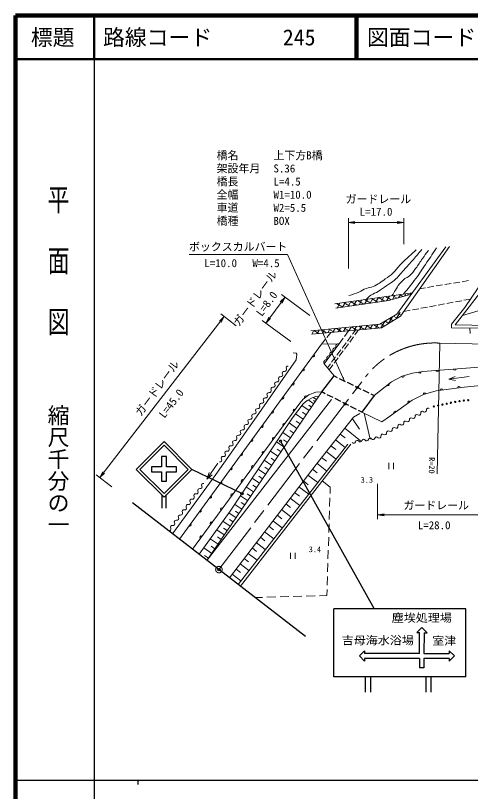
# Model space of a CAD drawing. Units: millimetres, scale not verified. Extents: x 40000 to 680000, y 20000 to 380000.
# Drawn here: x 40000 to 144066, y 202409 to 380000 of the extents above; entities that cross this region are included whole.
import ezdxf
from ezdxf.enums import TextEntityAlignment as Align

# ---------------------------------------------------------------- set-up
doc = ezdxf.new("R2010")
doc.units = ezdxf.units.MM
doc.header["$LTSCALE"] = 1000
doc.header["$PDMODE"] = 32
doc.header["$PDSIZE"] = 500
doc.linetypes.add('CHAIN', pattern=[18.5, 12, -1.5, 3.5, -1.5])
for name, color, linetype, lineweight in [('M-BMK', 2, 'CHAIN', 13), ('M-BMK-OTRS', 5, 'Continuous', 25), ('M-STR-HTXT', 7, 'Continuous', 13), ('M-STR-STR1', 1, 'Continuous', 25), ('M-STR-STRC', 7, 'Continuous', 25), ('M-TTL', 2, 'Continuous', 140), ('M-TTL-BAND', 7, 'Continuous', 25), ('M-TTL-LINE', 7, 'Continuous', 50), ('M-WORK', 1, 'Continuous', 13)]:
    doc.layers.add(name, color=color, linetype=linetype, lineweight=lineweight)
doc.layers.add('M-OTRS', color=6, linetype='Continuous')
doc.layers.add('M-TTL-TXT', color=7, linetype='Continuous')
doc.styles.add('@ＭＳ ゴシック', font='')
doc.styles.add('ＭＳ ゴシック', font='')
doc.styles.get('@ＭＳ ゴシック').set_extended_font_data('@MS Gothic')
doc.styles.get('ＭＳ ゴシック').set_extended_font_data('MS Gothic')

# ---------------------------------------------------------------- blocks, each defined once
blk = doc.blocks.new('filled_arrow')
at = {"color": 0, "linetype": 'Continuous', "lineweight": -2}
blk.add_solid([(7.5, 1.25), (0, 0), (7.5, -1.25)], dxfattribs=at)
blk = doc.blocks.new('open_arrow')
at = {"color": 0, "linetype": 'Continuous', "lineweight": -2}
blk.add_lwpolyline([(7.5, 1.25), (0, 0), (7.5, -1.25)], dxfattribs=at)

msp = doc.modelspace()

# ---------------------------------------------------------------- hatches: boundary and pattern name
at = {"layer": 'M-WORK'}
h = msp.add_hatch(dxfattribs=at)
h.set_pattern_fill('USER', color=256, style=0, pattern_type=2)
h.set_pattern_definition([(60, (118922, 314352), (-866.025, 500), []), (150, (118922, 314352), (-500, -866.025), [])])
h.paths.add_polyline_path([(113010, 314022), (130774, 316531), (130567, 316247), (125300, 314749), (113244, 313014)])
h = msp.add_hatch(dxfattribs=at)
h.set_pattern_fill('USER', color=256, style=0, pattern_type=2)
h.set_pattern_definition([(60, (122616, 308838), (-866.025, 500), []), (150, (122616, 308838), (-500, -866.025), [])])
h.paths.add_polyline_path([(107556, 307820), (123341, 309344), (127245, 311682), (127502, 312035), (128804, 312260), (128063, 311205), (123716, 308500), (107767, 307093)])

# ---------------------------------------------------------------- linework, layer by layer
at = {"layer": 'M-BMK'}
for p, q in [((137072, 305023), (163295, 304493)), ((86530, 253188), (120077, 297331))]:
    msp.add_line(p, q, dxfattribs=at)
msp.add_circle((86530, 253188), 750, dxfattribs=at)
msp.add_arc((135870, 285060), 20000, 86.55527, 142.15116, dxfattribs=at)
at = {"layer": 'M-BMK-OTRS'}
for p, q in [((86530, 253188), (66746, 268473)), ((106313, 237903), (86530, 253188))]:
    msp.add_line(p, q, dxfattribs=at)
at = {"layer": 'M-OTRS'}
for p in [(118203, 294864), (115406, 291107), (86530, 253188)]:
    msp.add_point(p, dxfattribs=at)
at = {"layer": 'M-STR-HTXT'}
for p, q in [((116146, 322065), (116146, 333632)), ((116146, 332632), (128804, 332632)), ((128804, 327685), (128804, 333632)), ((107348, 311361), (100842, 316154)), ((97240, 309578), (101647, 315561)), ((59273, 274247), (87740, 311091)), ((90483, 308972), (86948, 311703)), ((102940, 305379), (96435, 310171)), ((137072, 305023), (136467, 275107)), ((83786, 255308), (112253, 292152)), ((62017, 272128), (58482, 274859)), ((122816, 272843), (122816, 264718)), ((122816, 265718), (149039, 265718))]:
    msp.add_line(p, q, dxfattribs=at)
msp.add_lwpolyline([(115276, 296331), (102182, 325325), (79682, 325325)], dxfattribs=at)
at = {"layer": 'M-STR-STR1'}
for p, q in [((110059, 293846), (112854, 297508)), ((112854, 297508), (113605, 297143)), ((114055, 296924), (115404, 296268)), ((115854, 296050), (117203, 295394)), ((117652, 295175), (119001, 294519)), ((110853, 293446), (110059, 293846)), ((112638, 292544), (111299, 293220)), ((122001, 293061), (119235, 289214)), ((119451, 294301), (120800, 293645)), ((121250, 293426), (122001, 293061)), ((114424, 291643), (113085, 292319)), ((116209, 290742), (114870, 291418)), ((117995, 289840), (116655, 290516)), ((119235, 289214), (118441, 289615))]:
    msp.add_line(p, q, dxfattribs=at)
at = {"layer": 'M-STR-STRC'}
for p, q in [((100624, 282600), (122006, 244201)), ((91794, 270584), (80338, 276131)), ((73474, 270267), (73474, 267267)), ((74474, 267267), (74474, 270267)), ((112820, 228644), (112820, 244201)), ((143006, 244201), (112820, 244201)), ((143006, 228644), (143006, 244201)), ((132944, 239942), (131774, 238772)), ((134147, 238739), (132944, 239942)), ((131774, 238772), (132435, 238772)), ((132435, 234021), (132435, 238772)), ((133437, 238739), (133430, 234021)), ((133437, 238739), (134147, 238739)), ((118644, 233428), (119814, 234598)), ((119814, 234598), (119814, 234021)), ((139221, 234606), (139221, 234021)), ((140391, 233436), (139221, 234606)), ((119814, 232258), (118644, 233428)), ((132435, 234021), (119814, 234021)), ((132437, 232851), (119814, 232851)), ((119814, 232851), (119814, 232258)), ((132437, 232851), (132435, 230740)), ((133429, 232851), (133427, 230740)), ((139189, 232851), (133429, 232851)), ((133430, 234021), (139221, 234021)), ((139189, 232851), (139189, 232266)), ((139221, 232266), (140391, 233436)), ((133427, 230740), (132435, 230740)), ((143006, 228644), (112820, 228644)), ((120054, 225163), (120054, 228644)), ((121224, 228644), (121224, 225163)), ((133920, 225163), (133920, 228644)), ((135090, 225163), (135090, 228644))]:
    msp.add_line(p, q, dxfattribs=at)
for points in [[(73974, 269767), (80338, 276131), (73974, 282495), (67610, 276131)], [(73974, 270616), (79489, 276131), (73974, 281647), (68458, 276131)], [(74549, 276706), (74549, 279044), (73398, 279044), (73398, 276706), (71097, 276706), (71097, 275556), (73398, 275556), (73398, 273434), (74549, 273434), (74549, 275556), (76850, 275556), (76850, 276706)]]:
    msp.add_lwpolyline(points, close=True, dxfattribs=at)
for centre in [(100624, 282600), (91794, 270584)]:
    msp.add_circle(centre, 250, dxfattribs=at)
at = {"layer": 'M-TTL'}
for p, q in [((40000, 380000), (40000, 20000)), ((680000, 380000), (40000, 380000))]:
    msp.add_line(p, q, dxfattribs=at)
at = {"layer": 'M-TTL-BAND'}
for p, q in [((58000, 370000), (58000, 20000)), ((40000, 205000), (579000, 205000)), ((68000, 205000), (68000, 204000))]:
    msp.add_line(p, q, dxfattribs=at)
at = {"layer": 'M-TTL-LINE'}
for p, q in [((58000, 380000), (58000, 370000)), ((117750, 380000), (117750, 370000)), ((118250, 380000), (118250, 370000)), ((40000, 370000), (680000, 370000))]:
    msp.add_line(p, q, dxfattribs=at)
at = {"layer": 'M-WORK'}
for p, q in [((127245, 311682), (138455, 327085)), ((128063, 311205), (139264, 327155)), ((134242, 317777), (135722, 318022)), ((136215, 318103), (137695, 318348)), ((138188, 318429), (139668, 318674)), ((140161, 318756), (141641, 319000)), ((142135, 319082), (143614, 319326)), ((130774, 316531), (113010, 314022)), ((132473, 317485), (133748, 317696)), ((140118, 314363), (138643, 314089)), ((142084, 314728), (140610, 314454)), ((144058, 315095), (142576, 314820)), ((132253, 312901), (130778, 312627)), ((134219, 313267), (132744, 312993)), ((136185, 313632), (134711, 313358)), ((138152, 313997), (136677, 313723)), ((130286, 312536), (128804, 312260)), ((111200, 306313), (112104, 307475)), ((115236, 306552), (116146, 307832)), ((117101, 307084), (117767, 307975)), ((118472, 308037), (117626, 306889)), ((143923, 308505), (144033, 307198)), ((109989, 304755), (110893, 305918)), ((114036, 304865), (114947, 306145)), ((115904, 305481), (116802, 306683)), ((117329, 306486), (116439, 305279)), ((77492, 260171), (109989, 304755)), ((109989, 304755), (114036, 304865)), ((114036, 304865), (110624, 300284)), ((114707, 303879), (115605, 305081)), ((116143, 304876), (115253, 303669)), ((113510, 302277), (114408, 303479)), ((114957, 303266), (114067, 302058)), ((110624, 300284), (112854, 297508)), ((111348, 299383), (112014, 300274)), ((112313, 300675), (113211, 301876)), ((113770, 301656), (112881, 300448)), ((112584, 300046), (111738, 298897)), ((139102, 296747), (140528, 297394)), ((143793, 297380), (139102, 296747)), ((139102, 296747), (140649, 296502)), ((83786, 255308), (110059, 293846)), ((108232, 291165), (106957, 292034)), ((108862, 292089), (108092, 292614)), ((108547, 291627), (108162, 291890)), ((107189, 289636), (105524, 290772)), ((107710, 290401), (107073, 290835)), ((105827, 287638), (104057, 288844)), ((106508, 288637), (105675, 289205)), ((117057, 287708), (118702, 285324)), ((119742, 288969), (121118, 283050)), ((104379, 285515), (102576, 286744)), ((105103, 286576), (104218, 287179)), ((102904, 283351), (101131, 284560)), ((103642, 284433), (102740, 285047)), ((114275, 284213), (115378, 283335)), ((115329, 285537), (118948, 282656)), ((101454, 281223), (99706, 282415)), ((102179, 282287), (101293, 282892)), ((113221, 282890), (115427, 281134)), ((90901, 249811), (116008, 281876)), ((116712, 281922), (91467, 249373)), ((100739, 280175), (99865, 280771)), ((112157, 281553), (113271, 280667)), ((100024, 279126), (98295, 280305)), ((110019, 278867), (111144, 277972)), ((111093, 280217), (113321, 278443)), ((86310, 277575), (83776, 273893)), ((98609, 277051), (96898, 278217)), ((99317, 278088), (98452, 278678)), ((108945, 277518), (111194, 275727)), ((125390, 277599), (125390, 276199)), ((126440, 276199), (126440, 277599)), ((83776, 273893), (84256, 275383)), ((97210, 274998), (95517, 276152)), ((97909, 276024), (97054, 276608)), ((107905, 276167), (109034, 275305)), ((83776, 273893), (84997, 274873)), ((95825, 272967), (94151, 274109)), ((96517, 273983), (95671, 274559)), ((106871, 274813), (109128, 273089)), ((110176, 273495), (111986, 272036)), ((94455, 270958), (92799, 272087)), ((95140, 271962), (94303, 272533)), ((104832, 272142), (107057, 270443)), ((105851, 273477), (106964, 272628)), ((111986, 272036), (111942, 270638)), ((93100, 268970), (91462, 270087)), ((93778, 269964), (92950, 270529)), ((103827, 270827), (104924, 269989)), ((92430, 267987), (91611, 268545)), ((101832, 268214), (102913, 267389)), ((102822, 269511), (105015, 267836)), ((111911, 269639), (111849, 267640)), ((91760, 267004), (90138, 268109)), ((91096, 266031), (90286, 266583)), ((100842, 266917), (103004, 265267)), ((111817, 266640), (111755, 264641)), ((90433, 265058), (88815, 266162)), ((89771, 264087), (88962, 264639)), ((99866, 265639), (100931, 264826)), ((89109, 263116), (87438, 264255)), ((97928, 263101), (98978, 262299)), ((98890, 264361), (101021, 262734)), ((111724, 263642), (111661, 261643)), ((87742, 261111), (86018, 262287)), ((88426, 262113), (87590, 262683)), ((96967, 261841), (99066, 260238)), ((86331, 259041), (84551, 260255)), ((87037, 260076), (86174, 260664)), ((95071, 259358), (97140, 257778)), ((96019, 260600), (97053, 259810)), ((111630, 260643), (111568, 258644)), ((84875, 256905), (83037, 258158)), ((85603, 257973), (84713, 258580)), ((94136, 258135), (95156, 257356)), ((111537, 257645), (111474, 255646)), ((84123, 255802), (83204, 256428)), ((93202, 256911), (95242, 255354)), ((102894, 257062), (102894, 255662)), ((103944, 255662), (103944, 257062)), ((91361, 254499), (93371, 252964)), ((92281, 255705), (93286, 254938)), ((111443, 254646), (111380, 252647)), ((90453, 253310), (91444, 252554)), ((89546, 252122), (91527, 250609)), ((111349, 251648), (111287, 249649)), ((111256, 248649), (111212, 247251)), ((99511, 246924), (97512, 246868)), ((102510, 247008), (100511, 246952)), ((105509, 247092), (103510, 247036)), ((108508, 247175), (106508, 247120)), ((111212, 247251), (109507, 247203)), ((96512, 246840), (94808, 246792))]:
    msp.add_line(p, q, dxfattribs=at)
for points in [[(142209, 311312), (154280, 314929), (167394, 329169)], [(147237, 319775), (142759, 313183), (139694, 309367), (139689, 308559), (163182, 308260)], [(163253, 308784), (140561, 309190), (148303, 319157)], [(113244, 313014), (125300, 314749), (130567, 316247)], [(107556, 307820), (123341, 309344), (127245, 311682)], [(107767, 307093), (123716, 308500), (128063, 311205)], [(75924, 261382), (85827, 274939), (95158, 288171), (104206, 301222), (104311, 302525), (104185, 302744), (103508, 302807)], [(122001, 293061), (125980, 296196), (128467, 297463), (130789, 298120), (133181, 298565), (149005, 299738)], [(149376, 295641), (142606, 294953), (136242, 294109), (133302, 293265), (130753, 291982), (125523, 288230)], [(110059, 293846), (108696, 293785), (107102, 293198), (105765, 292166), (105061, 291299), (80446, 257889)], [(81985, 256700), (89107, 266567), (100330, 283348), (103356, 287922), (105818, 291159), (106733, 291909), (107843, 292527), (108688, 292824), (109425, 292916)], [(88939, 251327), (108732, 277250), (117339, 288063), (118770, 288883)], [(125523, 288230), (123779, 287015), (119235, 289214)]]:
    msp.add_lwpolyline(points, dxfattribs=at)
for centre in [(138621, 291163), (139599, 291369), (140577, 291576), (141560, 291756), (142555, 291856), (143550, 291956), (135685, 290542), (136664, 290749), (137642, 290956)]:
    msp.add_circle(centre, 150, dxfattribs=at)
for centre, radius, start, end in [((113179, 303367), 608, 73.31961, 213.31697), ((113862, 304283), 608, 73.31961, 213.31697), ((108122, 302193), 300, 233.91183, 53.91183), ((111814, 301534), 608, 73.31961, 213.31697), ((112497, 302450), 608, 73.31961, 213.31697), ((111132, 300618), 608, 73.31961, 213.31697), ((101419, 298169), 406, 76.99876, 211.75903), ((101601, 298960), 406, 256.99876, 31.75903), ((102292, 299388), 406, 76.99876, 211.75903), ((105765, 298960), 300, 233.91183, 53.91183), ((132490, 298437), 300, 190.55181, 10.55181), ((136469, 298809), 300, 184.23848, 4.23848), ((140458, 299105), 300, 184.23848, 4.23848), ((99854, 296522), 406, 256.99876, 31.75903), ((100545, 296949), 406, 76.99876, 211.75903), ((100728, 297741), 406, 256.99876, 31.75903), ((128605, 297502), 300, 195.7924, 15.7924), ((98798, 294511), 406, 76.99876, 211.75903), ((98980, 295302), 406, 256.99876, 31.75903), ((99671, 295730), 406, 76.99876, 211.75903), ((103409, 295728), 300, 233.91183, 53.91183), ((125143, 295537), 300, 218.23172, 38.23172), ((141421, 294796), 300, 7.55776, 187.55776), ((97233, 292864), 406, 256.99876, 31.75903), ((97924, 293291), 406, 76.99876, 211.75903), ((98107, 294083), 406, 256.99876, 31.75903), ((133575, 293343), 300, 16.02587, 196.02587), ((137456, 294270), 300, 7.55776, 187.55776), ((96177, 290853), 406, 76.99876, 211.75903), ((96360, 291644), 406, 256.99876, 31.75903), ((97050, 292072), 406, 76.99876, 211.75903), ((101053, 292496), 300, 233.91183, 53.91183), ((106360, 292626), 300, 37.66562, 217.66562), ((130052, 291479), 300, 35.65902, 215.65902), ((95303, 289633), 406, 76.99876, 211.75903), ((95486, 290425), 406, 256.99876, 31.75903), ((98697, 289263), 300, 233.91183, 53.91183), ((103797, 289583), 300, 53.61796, 233.61796), ((133594, 289654), 406, 232.36517, 7.12544), ((134400, 289755), 406, 52.36517, 187.12544), ((93739, 287986), 406, 256.99876, 31.75903), ((94429, 288414), 406, 76.99876, 211.75903), ((94612, 289206), 406, 256.99876, 31.75903), ((126802, 289147), 300, 35.65902, 215.65902), ((130493, 287522), 406, 52.36517, 187.12544), ((130989, 288165), 406, 232.36517, 7.12544), ((131795, 288266), 406, 52.36517, 187.12544), ((132291, 288910), 406, 232.36517, 7.12544), ((133097, 289010), 406, 52.36517, 187.12544), ((92682, 285975), 406, 76.99876, 211.75903), ((92865, 286767), 406, 256.99876, 31.75903), ((93556, 287195), 406, 76.99876, 211.75903), ((96341, 286031), 300, 233.91183, 53.91183), ((101425, 286363), 300, 53.61796, 233.61796), ((127082, 285933), 406, 232.36517, 7.12544), ((127888, 286034), 406, 52.36517, 187.12544), ((128384, 286677), 406, 232.36517, 7.12544), ((129190, 286778), 406, 52.36517, 187.12544), ((129687, 287421), 406, 232.36517, 7.12544), ((91118, 284328), 406, 256.99876, 31.75903), ((91809, 284756), 406, 76.99876, 211.75903), ((91991, 285548), 406, 256.99876, 31.75903), ((123981, 283801), 406, 52.36517, 187.12544), ((124477, 284444), 406, 232.36517, 7.12544), ((125283, 284545), 406, 52.36517, 187.12544), ((125779, 285189), 406, 232.36517, 7.12544), ((126586, 285289), 406, 52.36517, 187.12544), ((90061, 282317), 406, 76.99876, 211.75903), ((90244, 283109), 406, 256.99876, 31.75903), ((90935, 283537), 406, 76.99876, 211.75903), ((93985, 282798), 300, 233.91183, 53.91183), ((99052, 283143), 300, 53.61796, 233.61796), ((117364, 282528), 406, 212.90677, 347.66704), ((118158, 282354), 406, 32.90677, 167.66704), ((118840, 282795), 406, 212.90677, 347.66704), ((119634, 282622), 406, 32.90677, 167.66704), ((120316, 283063), 406, 212.90677, 347.66704), ((121110, 282890), 406, 32.90677, 167.66704), ((121792, 283331), 406, 212.90677, 347.66704), ((122586, 283158), 406, 32.90677, 167.66704), ((123175, 283700), 406, 232.36517, 7.12544), ((88497, 280670), 406, 256.99876, 31.75903), ((89188, 281098), 406, 76.99876, 211.75903), ((89370, 281890), 406, 256.99876, 31.75903), ((87440, 278659), 406, 76.99876, 211.75903), ((87623, 279451), 406, 256.99876, 31.75903), ((88314, 279879), 406, 76.99876, 211.75903), ((91629, 279566), 300, 233.91183, 53.91183), ((96679, 279922), 300, 53.61796, 233.61796), ((86750, 278232), 406, 256.99876, 31.75903), ((89273, 276333), 300, 233.91183, 53.91183), ((94307, 276702), 300, 53.61796, 233.61796), ((91934, 273482), 300, 53.61796, 233.61796), ((82077, 271320), 406, 76.1753, 210.93557), ((82272, 272109), 406, 256.1753, 30.93557), ((82968, 272526), 406, 76.1753, 210.93557), ((86916, 273101), 300, 233.91183, 53.91183), ((81186, 270113), 406, 76.1753, 210.93557), ((81380, 270902), 406, 256.1753, 30.93557), ((84560, 269868), 300, 233.91183, 53.91183), ((89561, 270261), 300, 53.61796, 233.61796), ((79598, 268489), 406, 256.1753, 30.93557), ((80295, 268906), 406, 76.1753, 210.93557), ((80489, 269695), 406, 256.1753, 30.93557), ((78513, 266493), 406, 76.1753, 210.93557), ((78707, 267282), 406, 256.1753, 30.93557), ((79404, 267700), 406, 76.1753, 210.93557), ((82204, 266636), 300, 233.91183, 53.91183), ((87189, 267041), 300, 53.61796, 233.61796), ((76925, 264869), 406, 256.1753, 30.93557), ((77622, 265286), 406, 76.1753, 210.93557), ((77816, 266075), 406, 256.1753, 30.93557), ((75840, 262873), 406, 76.1753, 210.93557), ((76034, 263662), 406, 256.1753, 30.93557), ((76731, 264080), 406, 76.1753, 210.93557), ((79848, 263404), 300, 233.91183, 53.91183), ((84816, 263821), 300, 53.61796, 233.61796), ((75143, 262455), 406, 256.1753, 30.93557), ((82443, 260601), 300, 53.61796, 233.61796)]:
    msp.add_arc(centre, radius, start, end, dxfattribs=at)
for points, knots in [([(128722, 316242), (129942, 317682), (130278, 318088), (131211, 319323), (132266, 320720), (132781, 321558), (133767, 323005), (134779, 324489), (135095, 324968), (136324, 326828)], [0, 0, 0, 0, 1, 1, 1, 2, 2, 2, 3, 3, 3, 3]), ([(116258, 315906), (117344, 316215), (117689, 316299), (118556, 316680), (119235, 316979), (119556, 317274), (120245, 317548), (120835, 317783), (121240, 317702), (121816, 317970), (122973, 318509), (123546, 318964), (124584, 319706), (125291, 320211), (125714, 320467), (126343, 321066), (127081, 321770), (127351, 322299), (128055, 323037), (128920, 323941), (129495, 324355), (130401, 325218), (130879, 325674), (131032, 325819), (131620, 326390)], [0, 0, 0, 0, 1, 1, 1, 2, 2, 2, 3, 3, 3, 4, 4, 4, 5, 5, 5, 6, 6, 6, 7, 7, 7, 8, 8, 8, 8]), ([(120251, 315045), (120678, 315502), (120843, 315653), (121277, 315977), (121881, 316428), (122341, 316482), (122989, 316868), (123782, 317340), (124177, 317681), (124936, 318205), (125624, 318680), (126066, 318874), (126695, 319425), (127613, 320227), (127987, 320820), (128806, 321723), (129674, 322679), (130159, 323216), (131011, 324186), (131778, 325059), (132019, 325340), (132957, 326437)], [0, 0, 0, 0, 1, 1, 1, 2, 2, 2, 3, 3, 3, 4, 4, 4, 5, 5, 5, 6, 6, 6, 7, 7, 7, 7]), ([(126103, 315872), (126507, 316492), (126609, 316649), (126930, 317149), (127280, 317697), (127415, 318048), (127821, 318557), (128250, 319093), (128551, 319347), (129087, 319776), (129446, 320064), (129750, 320082), (130096, 320386), (130756, 320966), (130993, 321423), (131527, 322122), (132190, 322990), (132490, 323528), (133121, 324420), (133630, 325138), (133793, 325366), (134435, 326250)], [0, 0, 0, 0, 1, 1, 1, 2, 2, 2, 3, 3, 3, 4, 4, 4, 5, 5, 5, 6, 6, 6, 7, 7, 7, 7])]:
    msp.add_open_spline(points, degree=3, knots=knots, dxfattribs=at)

# ---------------------------------------------------------------- block references
at = {"layer": 'M-STR-HTXT', "xscale": 200, "yscale": 200}
for p in [(116146, 332632), (122816, 265718)]:
    msp.add_blockref('open_arrow', p, dxfattribs=at)
at = {"layer": 'M-STR-HTXT'}
for name, p, xscale, yscale, rotation in [('open_arrow', (128804, 332632), 200, 200, 180), ('open_arrow', (101647, 315561), 200, 200, 233.6), ('open_arrow', (87740, 311091), 200, 200, 232.3), ('open_arrow', (97240, 309578), 200, 200, 53.6), ('filled_arrow', (115276, 296331), 133, 133, 114.3), ('open_arrow', (59273, 274247), 200, 200, 52.3)]:
    msp.add_blockref(name, p, dxfattribs=dict(at, xscale=xscale, yscale=yscale, rotation=rotation))

# ---------------------------------------------------------------- texts
at = {"layer": 'M-STR-HTXT', "style": 'ＭＳ ゴシック'}
for s, p in [('橋名', (86000, 348000)), ('上下方B橋', (99000, 348000)), ('架設年月', (86000, 345000)), ('S.36', (99000, 345000)), ('橋長', (86000, 342000)), ('L=4.5', (99000, 342000)), ('全幅', (86000, 339000)), ('W1=10.0', (99000, 339000)), ('車道', (86000, 336000)), ('W2=5.5', (99000, 336000)), ('橋種', (86000, 333000)), ('BOX', (99000, 333000)), ('ボックスカルバート', (79682, 327075)), ('L=10.0', (83182, 323325)), ('W=4.5', (94182, 323325))]:
    msp.add_text(s, height=1833, dxfattribs=at).set_placement(p, align=Align.MIDDLE_LEFT)
for p in [(123012, 337975), (136235, 267895)]:
    msp.add_text('ガードレール', height=1833, dxfattribs=at).set_placement(p, align=Align.MIDDLE_CENTER)
for s, p in [('L=17.0', (122475, 333632)), ('L=28.0', (135760, 261879))]:
    msp.add_text(s, height=1833, dxfattribs=at).set_placement(p, align=Align.BOTTOM_CENTER)
for s, height, rotation, p in [('ガードレール', 1833, 53.62, (94824, 315279)), ('ガードレール', 1833, 53.62, (72389, 294715)), ('R=20', 1320, 268.842, (135233, 277029))]:
    msp.add_text(s, height=height, rotation=rotation, dxfattribs=at).set_placement(p, align=Align.MIDDLE_CENTER)
for s, rotation, p in [('L=8.0', 53.62, (98639, 313163)), ('L=45.0', 52.309, (76782, 290321))]:
    msp.add_text(s, height=1833, rotation=rotation, dxfattribs=at).set_placement(p, align=Align.BOTTOM_CENTER)
at = {"layer": 'M-STR-STRC', "style": 'ＭＳ ゴシック', "width": 1.1}
msp.add_text('塵埃処理場', height=1833, dxfattribs=at).set_placement((132927, 242148), align=Align.MIDDLE_CENTER)
for s, p in [('吉母海水浴場', (114615, 235519)), ('室津', (135317, 235414))]:
    msp.add_text(s, height=1833, dxfattribs=at).set_placement(p, align=Align.BOTTOM_LEFT)
at = {"layer": 'M-TTL-BAND', "style": '@ＭＳ ゴシック', "width": 1.4}
msp.add_text('平  面  図', height=3666, rotation=270, dxfattribs=at).set_placement((49777, 306475), align=Align.MIDDLE_RIGHT)
at = {"layer": 'M-TTL-BAND', "style": '@ＭＳ ゴシック'}
msp.add_text('縮尺千分の一', height=3666, rotation=270, dxfattribs=at).set_placement((49777, 261030), align=Align.MIDDLE_RIGHT)
at = {"layer": 'M-TTL-TXT', "style": 'ＭＳ ゴシック'}
msp.add_text('標題', height=3666, dxfattribs=at).set_placement((48500, 375000), align=Align.MIDDLE_CENTER)
for s, p in [('路線コード', (60000, 375000)), ('245', (101142, 375000)), ('図面コード', (120380, 375000))]:
    msp.add_text(s, height=3666, dxfattribs=at).set_placement(p, align=Align.MIDDLE_LEFT)
at = {"layer": 'M-WORK', "style": 'ＭＳ ゴシック'}
for s, p in [('3.3', (120370, 273734)), ('3.4', (108487, 257833))]:
    msp.add_text(s, height=1320, dxfattribs=at).set_placement(p, align=Align.MIDDLE_CENTER)

doc.saveas('drawing.dxf')
